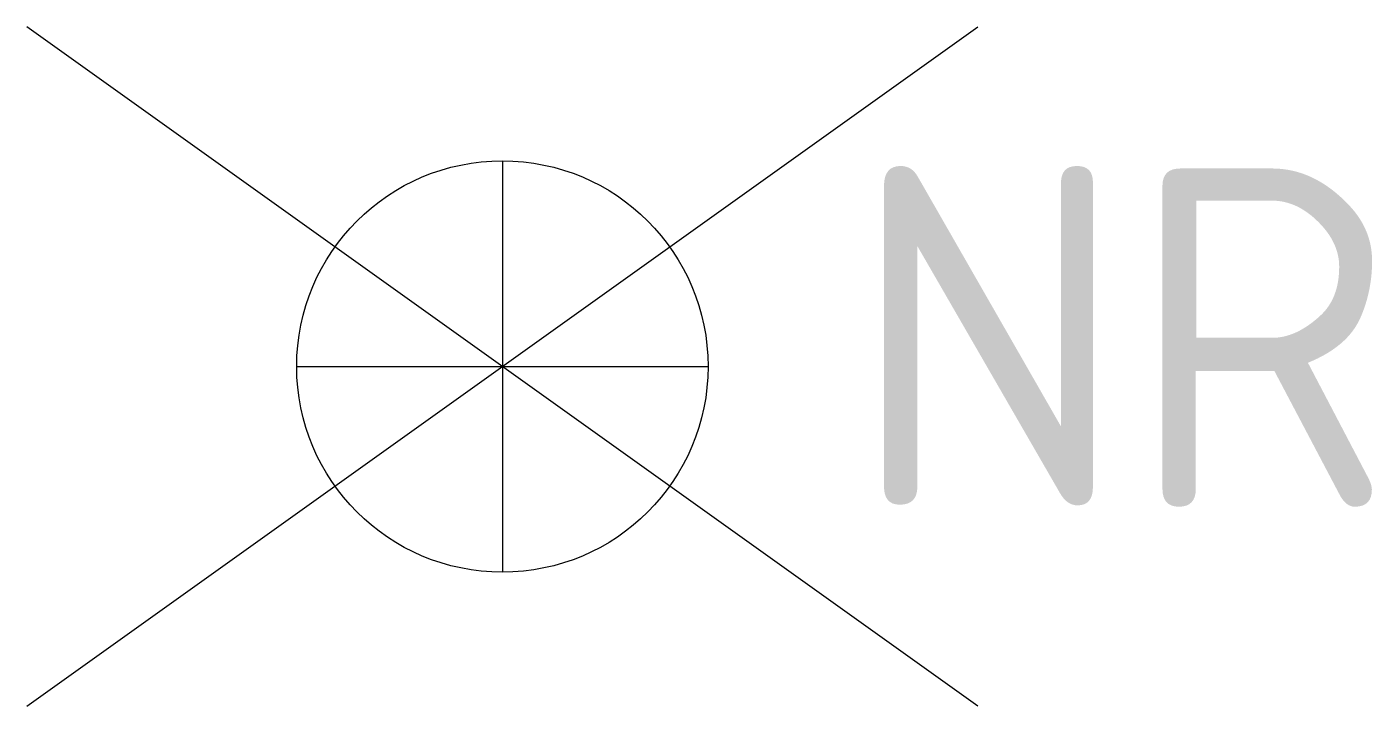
# Model space of a CAD drawing. Extents: x -3.5 to 6.4, y -2.5 to 2.5.
import ezdxf

# ---------------------------------------------------------------- set-up
doc = ezdxf.new("R2010")
doc.units = 0
doc.styles.add('NLCS-ISO', font='NLCS-ISO.ttf')

msp = doc.modelspace()

# ---------------------------------------------------------------- linework, layer by layer
for p, q in [((-3.5, -2.5), (3.5, 2.5)), ((3.5, -2.5), (-3.5, 2.5)), ((0, 1.5141), (0, -1.5141)), ((-1.5141, 0), (1.5141, 0))]:
    msp.add_line(p, q)
msp.add_circle((0, 0), 1.5141)

# ---------------------------------------------------------------- texts
at = {"style": 'NLCS-ISO'}
msp.add_attdef('NR', (2.5536, -1.0322), '', height=2.5, dxfattribs=at)

doc.saveas('drawing.dxf')
